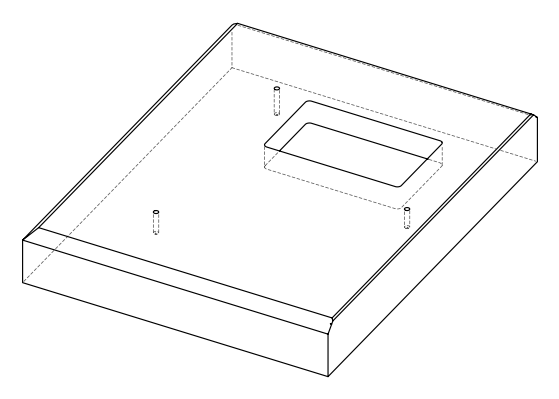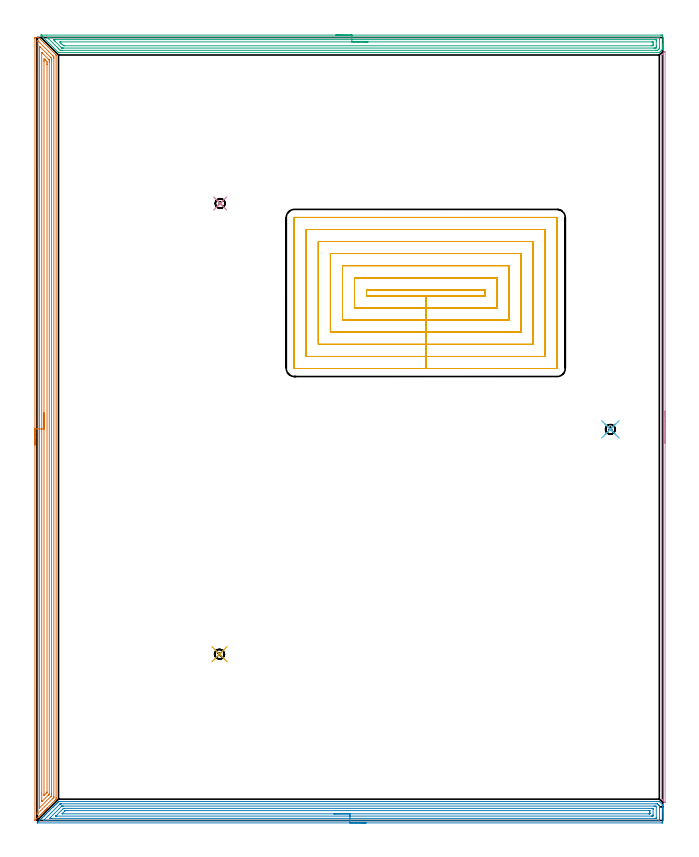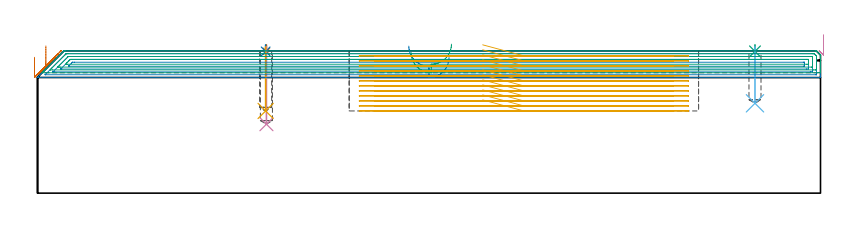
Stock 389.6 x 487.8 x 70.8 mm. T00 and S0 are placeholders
(PLAN: 11 operations, 3 tool changes, 110.4 min)
(1 SPOT_DRILL | STEP1POCKET | NXT0321_9005460120000 | 0.03 min | 1 mm3)
(2 SPOT_DRILL_1 | STEP1POCKET_1 | NXT0321_9005460120000 | 0.03 min | 0 mm3)
(3 SPOT_DRILL_2 | STEP1POCKET_2 | NXT0321_9005460120000 | 0.03 min | 0 mm3)
(4 DRILL_BLIND_HOLE_INTO_CENTER | STEP1POCKET | UGT0301_025 | 0.16 min | 982 mm3)
(5 DRILL_BLIND_HOLE_INTO_CENTER_1 | STEP1POCKET_1 | UGT0301_025 | 0.13 min | 796 mm3)
(6 DRILL_BLIND_HOLE_INTO_CENTER_2 | STEP1POCKET_2 | UGT0301_025 | 0.11 min | 691 mm3)
(7 AREA_MILL | FG_CHAMFER_SURFACE | UGT0205_001 | 19.34 min | 42496 mm3)
(8 AREA_MILL_1 | FG_CHAMFER_SURFACE_1 | UGT0205_001 | 15.6 min | 33685 mm3)
(9 AREA_MILL_2 | FG_CHAMFER_SURFACE_2 | UGT0205_001 | 12.48 min | 22497 mm3)
(10 AREA_MILL_3 | FG_CHAMFER_SURFACE_3 | UGT0205_001 | 3.88 min | 1105 mm3)
(11 MILL_RECTANGULAR_POCKET | POCKET_RECTANGULAR_STRAIGHT | NXT0201_013 | Follow Part, ap 2.5, ae 75% | 58.59 min | 540295 mm3)
(TOOL NXT0321_9005460120000 | NC Spot Drill, 142deg, 12mm, Carbide, Uncoated | D12 PA142 FL30 Z2)
(TOOL UGT0301_025 | Twist Drill 6 mm | D6 PA118 FL57 Z2)
(TOOL UGT0205_001 | Chamfer Mill 20 x 3 x 45 deg. | D20 FL50 Z2)
(TOOL NXT0201_013 | ENDMILL 10mm | D10 FL30 Z4)
(OP 1 SPOT_DRILL)
G17 G21 G94 G90
T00 M6
G54
G17 G0 G90 X113.9 Y384.4 S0 M3
G43 Z80.8 H0
G94 G81 G98 Z70.542 F250. R73.8
G80
M5
M2
(OP 2 SPOT_DRILL_1)
G17 G21 G94 G90
T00 M6
G54
G17 G0 G90 X113.5 Y103.6 S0 M3
G43 Z80.8 H0
G94 G81 G98 Z70.542 F250. R73.8
G80
M5
M2
(OP 3 SPOT_DRILL_2)
G17 G21 G94 G90
T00 M6
G54
G17 G0 G90 X357. Y243.7 S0 M3
G43 Z80.8 H0
G94 G81 G98 Z70.542 F250. R73.8
G80
M5
M2
(OP 4 DRILL_BLIND_HOLE_INTO_CENTER)
G17 G21 G94 G90
T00 M6
G54
G17 G0 G90 X113.9 Y384.4 S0 M3
G43 Z80.8 H0
G94 G81 G98 Z34.3 F250. R72.8
G80
M5
M2
(OP 5 DRILL_BLIND_HOLE_INTO_CENTER_1)
G17 G21 G94 G90
T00 M6
G54
G17 G0 G90 X113.5 Y103.6 S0 M3
G43 Z80.8 H0
G94 G81 G98 Z40.9 F250. R72.8
G80
M5
M2
(OP 6 DRILL_BLIND_HOLE_INTO_CENTER_2)
G17 G21 G94 G90
T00 M6
G54
G17 G0 G90 X357. Y243.7 S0 M3
G43 Z80.8 H0
G94 G81 G98 Z44.7 F250. R72.8
G80
M5
M2
(OP 7 AREA_MILL)
G17 G21 G94 G90
T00 M6
G54
G17 G0 G90 X-1.5 Y233.95 S1061 M3
G43 Z80.8 H0
Z67.6
G94 G1 Y233.988 Z66.728 F250.
Y234.102 Z65.864
Y234.291 Z65.012
Y234.553 Z64.18
Y234.887 Z63.374
Y235.29 Z62.6
Y235.759 Z61.864
Y236.29 Z61.172
Y236.879 Z60.529
Y237.522 Z59.94
Y238.214 Z59.408
Y238.95 Z58.94
Y239.724 Z58.537
Y240.53 Z58.203
Y241.362 Z57.941
Y242.214 Z57.752
Y243.078 Z57.638
Y243.95 Z57.6
Y487.17
X-1.498 Y487.396 Z57.602
X-1.491 Y487.797 Z57.605
X-1.422 Y487.8 Z57.675
X-0.183 Z58.912
X0.698 Y487.799 Z59.795
X0.793 Y487.797 Z59.888
X0.835 Y487.766 Z59.932
X11.275 Y477.325 Z70.375
X11.694 Y476.907 Z70.792
X11.7 Y476.44 Z70.8
Y14.143
X11.695 Y13.338 Z70.795
X11.693 Y13.299 Z70.793
X11.647 Y13.249 Z70.746
X11.263 Y12.862 Z70.362
X10.823 Y12.422 Z69.921
X6.421 Y8.019 Z65.517
X6.285 Y7.883 Z65.382
X6.119 Y7.718 Z65.217
X5.98 Y7.578 Z65.076
X5.837 Y7.436 Z64.935
X5.685 Y7.284 Z64.783
X5.54 Y7.138 Z64.636
X5.39 Y6.989 Z64.488
X5.252 Y6.851 Z64.35
X5.1 Y6.698 Z64.195
X4.943 Y6.542 Z64.041
X4.818 Y6.417 Z63.916
X4.66 Y6.257 Z63.755
X4.496 Y6.095 Z63.594
X4.385 Y5.984 Z63.483
X4.22 Y5.817 Z63.314
X3.5 Y5.1 Z62.6
X3.156 Y4.754 Z62.252
X2.562 Y4.161 Z61.661
X1.872 Y3.471 Z60.971
X0.919 Y2.518 Z60.018
X-0.423 Y1.177 Z58.676
X-0.869 Y0.73 Z58.229
X-1.318 Y0.283 Z57.782
X-1.493 Y0.119 Z57.607
X-1.5 Y0.286 Z57.6
Y243.95
X-0.086 Z59.014
X-0.085 Y485.283 Z59.015
X-0.084 Y485.382 Z59.016
X-0.079 Y485.77 Z59.021
X0.296 Y485.791 Z59.396
X0.698 Y485.449 Z59.798
X0.721 Y485.428 Z59.821
X6.861 Y479.29 Z65.961
X9.708 Y476.44 Z68.808
X9.921 Y476.217 Z69.021
X10.279 Y475.838 Z69.379
X10.284 Y475.646 Z69.384
X10.285 Y475.546 Z69.385
X10.286 Y474.75 Z69.386
Y15.037
X10.284 Y14.639 Z69.384
X10.281 Y14.44 Z69.381
X10.279 Y14.345 Z69.379
X10.233 Y14.295 Z69.333
X10.091 Y14.143 Z69.191
X9.795 Y13.845 Z68.895
X9.502 Y13.552 Z68.602
X0.132 Y4.182 Z59.232
X0.034 Y4.087 Z59.134
X-0.061 Y3.997 Z59.039
X-0.074 Y3.986 Z59.026
X-0.079 Y4.037 Z59.021
X-0.084 Y4.207 Z59.016
X-0.085 Y4.307 Z59.015
X-0.086 Y4.878 Z59.014
Y243.95
X1.328 Z60.428
X1.329 Y481.165 Z60.429
X1.33 Y481.805 Z60.43
X1.331 Y482.056 Z60.431
X1.335 Y482.311 Z60.435
X1.342 Y482.347 Z60.442
X1.39 Y482.304 Z60.49
X1.474 Y482.224 Z60.574
X1.578 Y482.122 Z60.678
X1.896 Y481.805 Z60.996
X8.155 Y475.546 Z67.255
X8.622 Y475.076 Z67.722
X8.83 Y474.861 Z67.93
X8.855 Y474.834 Z67.955
X8.865 Y474.801 Z67.965
X8.868 Y474.736 Z67.968
X8.87 Y474.652 Z67.97
X8.871 Y474.398 Z67.971
X8.872 Y473.757 Z67.972
X8.871 Y16.572 Z67.971
Y15.931
X8.869 Y15.68 Z67.969
X8.865 Y15.425 Z67.965
X8.859 Y15.37 Z67.959
X8.837 Y15.344 Z67.937
X8.78 Y15.283 Z67.88
X8.622 Y15.121 Z67.722
X8.58 Y15.079 Z67.68
X1.383 Y7.883 Z60.483
X1.36 Y7.865 Z60.46
X1.336 Y7.847 Z60.436
X1.333 Y7.883 Z60.433
X1.331 Y7.922 Z60.431
X1.329 Y8.137 Z60.429
X1.328 Y243.95 Z60.428
X2.743 Z61.843
Y478.376
X2.744 Y478.45 Z61.844
X2.747 Y478.485 Z61.847
X2.748 Y478.49 Z61.848
X2.754 Y478.487 Z61.854
X3.022 Y478.228 Z62.122
X7.175 Y474.076 Z66.275
X7.333 Y473.915 Z66.433
X7.411 Y473.833 Z66.511
X7.447 Y473.792 Z66.547
X7.45 Y473.757 Z66.55
X7.456 Y473.153 Z66.556
X7.457 Y472.863 Z66.557
Y472.257
Y16.825
X7.455 Y16.522 Z66.555
X7.453 Y16.447 Z66.553
X7.45 Y16.414 Z66.55
X7.433 Y16.393 Z66.533
X7.362 Y16.316 Z66.462
X6.983 Y15.931 Z66.083
X6.921 Y15.87 Z66.021
X3.339 Y12.288 Z62.439
X2.927 Y11.879 Z62.027
X2.855 Y11.808 Z61.955
X2.759 Y11.719 Z61.859
X2.75 Y11.846 Z61.85
X2.746 Y12.063 Z61.846
X2.744 Y12.354 Z61.844
X2.743 Y16.853 Z61.843
Y243.95
X4.157 Z63.257
Y472.927
X4.16 Y473.757 Z63.26
X4.162 Y473.816 Z63.262
X4.22 Y474.57 Z63.32
X5.044 Y473.757 Z64.144
X5.1 Y473.702 Z64.2
X5.933 Y472.863 Z65.033
X5.98 Y472.809 Z65.08
X6.038 Y471.969 Z65.138
X6.04 Y471.908 Z65.14
X6.043 Y471.075 Z65.143
Y471.011
X6.042 Y17.657 Z65.142
X6.041 Y17.592 Z65.141
X6.036 Y17.468 Z65.136
X6.013 Y17.423 Z65.113
X5.98 Y17.386 Z65.08
X5.705 Y17.105 Z64.805
X4.533 Y15.931 Z63.633
X4.374 Y15.774 Z63.474
X4.22 Y15.625 Z63.32
X4.174 Y15.583 Z63.274
X4.164 Y15.741 Z63.264
X4.159 Y15.868 Z63.259
X4.157 Y15.931 Z63.257
Y243.95
Y244.822 Z63.295
Y245.687 Z63.409
Y246.538 Z63.598
Y247.37 Z63.86
Y248.176 Z64.194
Y248.95 Z64.597
Y249.686 Z65.065
Y250.378 Z65.596
Y251.021 Z66.186
Y251.61 Z66.829
Y252.142 Z67.521
Y252.61 Z68.257
Y253.013 Z69.031
Y253.347 Z69.837
Y253.609 Z70.669
Y253.798 Z71.52
Y253.912 Z72.385
Y253.95 Z73.257
G0 Z80.8
M5
M2
(OP 8 AREA_MILL_1)
G17 G21 G94 G90
T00 M6
G54
G17 G0 G90 X204.753 Y-1.5 S1061 M3
G43 Z80.8 H0
Z67.5
G94 G1 X204.715 Z66.628 F250.
X204.601 Z65.764
X204.413 Z64.912
X204.15 Z64.08
X203.816 Z63.274
X203.414 Z62.5
X202.945 Z61.764
X202.414 Z61.072
X201.824 Z60.429
X201.181 Z59.84
X200.489 Z59.308
X199.753 Z58.84
X198.98 Z58.437
X198.174 Z58.103
X197.342 Z57.841
X196.49 Z57.652
X195.625 Z57.538
X194.753 Z57.5
X0.054 Y-1.499
X-0.08 Y-1.489 Z57.506
X-0.078 Y-1.481 Z57.514
X0.074 Y-1.328 Z57.671
X0.149 Y-1.252 Z57.747
X0.664 Y-0.735 Z58.26
X0.988 Y-0.413 Z58.587
X1.547 Y0.147 Z59.144
X1.914 Y0.513 Z59.513
X2.43 Y1.03 Z60.027
X3.02 Y1.619 Z60.618
X3.199 Y1.8 Z60.797
X3.313 Y1.913 Z60.91
X3.902 Y2.502 Z61.501
X4.093 Y2.693 Z61.691
X4.196 Y2.796 Z61.793
X4.785 Y3.384 Z62.384
X5.432 Y4.032 Z63.031
X6.325 Y4.925 Z63.924
X7.218 Y5.818 Z64.817
X8.111 Y6.711 Z65.71
X9.786 Y8.387 Z67.385
X9.897 Y8.499 Z67.495
X10.243 Y8.843 Z67.843
X10.437 Y9.037 Z68.037
X10.669 Y9.27 Z68.268
X10.79 Y9.392 Z68.388
X10.963 Y9.564 Z68.562
X11.237 Y9.838 Z68.835
X11.403 Y10.005 Z69.
X11.568 Y10.169 Z69.167
X11.683 Y10.284 Z69.282
X11.844 Y10.447 Z69.442
X12.005 Y10.606 Z69.603
X12.13 Y10.731 Z69.729
X12.286 Y10.888 Z69.883
X12.441 Y11.042 Z70.04
X12.576 Y11.177 Z70.175
X12.727 Y11.33 Z70.325
X12.877 Y11.478 Z70.476
X13.023 Y11.624 Z70.622
X13.17 Y11.771 Z70.767
X13.197 Y11.795 Z70.789
X13.211 Y11.802 Z70.795
X13.916 Y11.8 Z70.8
X387.201
X387.496 Y11.796 Z70.786
X387.522 Y11.779 Z70.776
X389.443 Y9.858 Z68.855
X389.582 Y9.717 Z68.714
X389.599 Y9.693 Z68.689
X389.6 Y9.349 Z68.349
Y8.459 Z67.458
Y7.798 Z66.794
Y6.586 Z65.583
Y5.15 Z64.146
Y-0.753 Z58.244
X389.597 Y-1.03 Z57.968
X389.591 Y-1.492 Z57.506
X389.457 Y-1.495 Z57.503
X388.987 Y-1.5 Z57.5
X194.753
Y-0.086 Z58.914
X4.03 Y-0.085 Z58.915
X3.8 Y-0.08 Z58.92
X3.782 Y-0.079 Z58.921
Y-0.077 Z58.923
X3.792 Y-0.061 Z58.939
X3.991 Y0.141 Z59.141
X13.916 Y10.066 Z69.066
X14.11 Y10.255 Z69.255
X14.214 Y10.353 Z69.353
X14.242 Y10.379 Z69.379
X14.29 Y10.381 Z69.381
X14.393 Y10.383 Z69.383
X14.809 Y10.386 Z69.386
X14.871
X385.476
X386.307 Y10.38 Z69.38
X386.376 Y10.379 Z69.379
X387.201 Y9.644 Z68.644
X387.284 Y9.564 Z68.564
X387.368 Y9.479 Z68.479
X387.524 Y9.314 Z68.314
X387.59 Y9.241 Z68.241
X387.594 Y9.218 Z68.218
X387.598 Y9.171 Z68.171
X387.6 Y8.681 Z67.681
Y8.286 Z67.286
X387.599 Y0.736 Z59.736
X387.598 Y0.343 Z59.343
X387.59 Y-0.053 Z58.947
X387.582 Y-0.08 Z58.92
X387.563 Y-0.081 Z58.919
X387.512 Y-0.084 Z58.916
X387.408 Y-0.085 Z58.915
X387.201 Y-0.086 Z58.914
X194.753
Y1.328 Z60.328
X8.558 Y1.329 Z60.329
X7.957 Y1.33 Z60.33
X7.692 Y1.333 Z60.333
X7.665 Y1.335 Z60.335
X7.65 Y1.34 Z60.34
X7.655 Y1.349 Z60.349
X7.665 Y1.363 Z60.363
X14.981 Y8.681 Z67.681
X15.223 Y8.918 Z67.918
X15.262 Y8.952 Z67.952
X15.279 Y8.964 Z67.964
X15.311 Y8.967 Z67.967
X15.41 Y8.97 Z67.97
X15.702 Y8.971 Z67.971
X16.301 Y8.972 Z67.972
X384.228 Y8.971 Z67.971
X384.521 Y8.97 Z67.97
X385.128 Y8.964 Z67.964
X385.414 Y8.958 Z67.958
X385.558 Y8.827 Z67.827
X385.59 Y8.789 Z67.789
X385.594 Y8.742 Z67.742
X385.597 Y8.681 Z67.681
X385.6 Y8.498 Z67.498
X385.599 Y1.619 Z60.619
X385.598 Y1.437 Z60.437
X385.593 Y1.375 Z60.375
X385.588 Y1.335 Z60.335
X385.56 Y1.334 Z60.334
X385.414 Y1.331 Z60.331
X384.815 Y1.329 Z60.329
X384.521 Y1.328 Z60.328
X194.753
Y2.743 Z61.743
X12.13
X11.885 Y2.744 Z61.744
X11.628 Y2.747 Z61.747
X11.553 Y2.75 Z61.75
X11.515 Y2.755 Z61.755
X11.542 Y2.784 Z61.784
X11.623 Y2.871 Z61.871
X11.688 Y2.938 Z61.938
X11.896 Y3.146 Z62.146
X15.702 Y6.953 Z65.953
X16.13 Y7.375 Z66.375
X16.29 Y7.529 Z66.529
X16.316 Y7.551 Z66.551
X16.352 Y7.553 Z66.553
X16.433 Y7.555 Z66.555
X16.595 Y7.557 Z66.557
X16.839
X382.735
X382.981 Y7.556 Z66.556
X383.479 Y7.55 Z66.55
X383.59 Y7.544 Z66.544
X383.6 Y6.916 Z65.916
Y3.413 Z62.413
Y3.384 Z62.384
X383.594 Y2.957 Z61.957
X383.59 Y2.75 Z61.75
X383.38 Y2.747 Z61.747
X382.735 Y2.744 Z61.744
X382.491 Y2.743 Z61.743
X194.753
Y4.157 Z63.157
X15.702 Y4.158 Z63.158
X15.59 Y4.159 Z63.159
X15.385 Y4.164 Z63.164
X15.476 Y4.267 Z63.267
X15.585 Y4.383 Z63.383
X15.702 Y4.503 Z63.503
X16.915 Y5.716 Z64.716
X17.235 Y6.033 Z65.033
X17.322 Y6.114 Z65.114
X17.346 Y6.135 Z65.135
X17.381 Y6.138 Z65.138
X17.488 Y6.14 Z65.14
X18.269 Y6.143 Z65.143
X18.381
X381.061
X381.284 Y6.142 Z65.142
X381.433 Y6.14 Z65.14
X381.551 Y6.136 Z65.136
X381.592 Y6.132 Z65.132
X381.593 Y6.124 Z65.124
X381.596 Y6.033 Z65.033
X381.6 Y5.39 Z64.39
Y5.15 Z64.15
Y4.507 Z63.507
X381.599 Y4.267 Z63.267
X381.597 Y4.187 Z63.187
X381.594 Y4.168 Z63.168
X381.592 Y4.164 Z63.164
X381.544 Y4.162 Z63.162
X381.396 Y4.159 Z63.159
X381.173 Y4.157 Z63.157
X381.061
X194.753
X193.882 Z63.195
X193.017 Z63.309
X192.165 Z63.498
X191.333 Z63.76
X190.527 Z64.094
X189.753 Z64.497
X189.018 Z64.965
X188.326 Z65.496
X187.682 Z66.086
X187.093 Z66.729
X186.562 Z67.421
X186.093 Z68.157
X185.69 Z68.931
X185.356 Z69.737
X185.094 Z70.569
X184.905 Z71.42
X184.791 Z72.285
X184.753 Z73.157
G0 Z80.8
M5
M2
(OP 9 AREA_MILL_2)
G17 G21 G94 G90
T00 M6
G54
G17 G0 G90 X185.95 Y489.3 S1061 M3
G43 Z80.8 H0
Z69.9
G94 G1 X185.988 Z69.028 F250.
X186.102 Z68.164
X186.291 Z67.312
X186.553 Z66.48
X186.887 Z65.674
X187.29 Z64.9
X187.759 Z64.164
X188.29 Z63.472
X188.879 Z62.829
X189.522 Z62.24
X190.214 Z61.708
X190.95 Z61.24
X191.724 Z60.837
X192.53 Z60.503
X193.362 Z60.241
X194.214 Z60.052
X195.078 Z59.938
X195.95 Z59.9
X388.416
X388.978 Y489.298 Z59.902
X389.534 Y489.294 Z59.904
X389.592 Y489.292 Z59.906
X389.6 Y488.74 Z60.457
Y483.405 Z65.789
Y482.865 Z66.332
Y482.516 Z66.68
Y481.976 Z67.22
Y481.627 Z67.567
Y480.817 Z68.382
Y480.738 Z68.46
X389.599 Y480.535 Z68.664
X389.596 Y480.516 Z68.683
X389.592 Y480.504 Z68.694
X389.574 Y480.473 Z68.725
X389.395 Y480.293 Z68.903
X389.276 Y480.175 Z69.023
X389.037 Y479.937 Z69.263
X388.008 Y478.908 Z70.292
X387.664 Y478.563 Z70.633
X387.504 Y478.404 Z70.79
X387.191 Y478.4 Z70.8
X13.646
X13.199 Y478.406 Z70.792
X13.136 Y478.464 Z70.735
X3.747 Y487.851 Z61.345
X3.681 Y487.918 Z61.281
X3.518 Y488.082 Z61.117
X3.451 Y488.148 Z61.049
X3.387 Y488.213 Z60.986
X3.22 Y488.379 Z60.82
X3.154 Y488.444 Z60.752
X3.092 Y488.508 Z60.691
X2.922 Y488.677 Z60.522
X2.858 Y488.74 Z60.456
X2.675 Y488.925 Z60.275
X2.624 Y488.976 Z60.224
X2.414 Y489.185 Z60.013
X2.327 Y489.277 Z59.921
X2.317 Y489.294 Z59.903
X2.327 Y489.299 Z59.899
X2.547 Y489.3 Z59.9
X5.569
X195.95
Y487.886 Z61.314
X386.262
X387.158 Y487.884 Z61.316
X387.19 Y487.882 Z61.318
X387.59 Y487.851 Z61.349
X387.597 Y487.447 Z61.753
X387.599 Y486.962 Z62.238
X387.6 Y486.555 Z62.645
X387.598 Y481.221 Z67.979
X387.592 Y480.979 Z68.221
X387.589 Y480.951 Z68.249
X387.572 Y480.929 Z68.271
X387.525 Y480.878 Z68.322
X387.388 Y480.738 Z68.462
X387.29 Y480.639 Z68.561
X386.487 Y479.849 Z69.351
X386.325 Y479.82 Z69.38
X386.297 Y479.818 Z69.382
X385.438 Y479.814 Z69.386
X15.468
X14.572 Y479.816 Z69.384
X14.54 Y479.818 Z69.382
X14.213 Y479.849 Z69.351
X13.646 Y480.406 Z68.794
X13.312 Y480.738 Z68.462
X12.752 Y481.297 Z67.903
X7.088 Y486.962 Z62.238
X6.497 Y487.557 Z61.643
X6.211 Y487.851 Z61.349
X6.467 Y487.881 Z61.319
X6.497 Y487.883 Z61.317
X7.356 Y487.886 Z61.314
X195.95
Y486.472 Z62.728
X385.003 Y486.471 Z62.729
X385.403 Y486.469 Z62.731
X385.536 Y486.467 Z62.733
X385.577 Y486.465 Z62.735
X385.59 Y486.399 Z62.801
X385.594 Y486.269 Z62.931
X385.598 Y486.073 Z63.127
X385.6 Y485.877 Z63.323
Y485.184 Z64.016
Y482.516 Z66.684
Y482.321 Z66.879
X385.595 Y481.627 Z67.573
X385.592 Y481.439 Z67.761
X385.576 Y481.388 Z67.812
X385.537 Y481.349 Z67.851
X385.403 Y481.235 Z67.965
X384.908 Y481.231 Z67.969
X384.51 Y481.229 Z67.971
X384.016
X16.327
X15.833 Y481.23 Z67.97
X15.433 Y481.233 Z67.967
X15.302 Y481.235 Z67.965
X15.264 Y481.247 Z67.953
X15.227 Y481.28 Z67.92
X15.155 Y481.348 Z67.852
X14.873 Y481.627 Z67.573
X10.965 Y485.534 Z63.666
X10.428 Y486.073 Z63.127
X10.071 Y486.435 Z62.765
X10.051 Y486.465 Z62.735
X10.071 Y486.466 Z62.734
X10.566 Y486.47 Z62.73
X10.965 Y486.471 Z62.729
X11.458 Y486.472 Z62.728
X195.95
Y485.057 Z64.143
X382.85
X383.517 Y485.051 Z64.149
X383.59 Y485.05 Z64.15
X383.594 Y484.95 Z64.25
X383.598 Y484.737 Z64.463
X383.6 Y484.31 Z64.89
Y483.421 Z65.779
X383.597 Y482.969 Z66.231
X383.593 Y482.751 Z66.449
X383.588 Y482.65 Z66.55
X383.484 Y482.647 Z66.553
X382.722 Y482.643 Z66.557
X382.595
X17.093
X16.327 Y482.65 Z66.55
X15.546 Y483.405 Z65.795
X15.433 Y483.516 Z65.684
X14.654 Y484.295 Z64.905
X14.54 Y484.41 Z64.79
X13.916 Y485.05 Z64.15
X14.54 Y485.056 Z64.144
X14.667 Y485.057 Z64.143
X195.95
X196.822 Z64.181
X197.687 Z64.295
X198.538 Z64.483
X199.37 Z64.746
X200.176 Z65.08
X200.95 Z65.482
X201.686 Z65.951
X202.378 Z66.482
X203.021 Z67.072
X203.611 Z67.715
X204.142 Z68.407
X204.61 Z69.143
X205.013 Z69.916
X205.347 Z70.722
X205.609 Z71.554
X205.798 Z72.406
X205.912 Z73.271
X205.95 Z74.143
G0 Z80.8
M5
M2
(OP 10 AREA_MILL_3)
G17 G21 G94 G90
T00 M6
G54
G17 G0 G90 X391.1 Y255.1 S1061 M3
G43 Z80.8 H0
Z78.7
G94 G1 Y255.062 Z77.828 F250.
Y254.948 Z76.964
Y254.759 Z76.112
Y254.497 Z75.28
Y254.163 Z74.474
Y253.76 Z73.7
Y253.292 Z72.964
Y252.76 Z72.272
Y252.171 Z71.629
Y251.528 Z71.04
Y250.836 Z70.508
Y250.1 Z70.04
Y249.326 Z69.637
Y248.52 Z69.303
Y247.688 Z69.041
Y246.836 Z68.852
Y245.972 Z68.738
Y245.1 Z68.7
Y11.315
X391.094 Y11.228 Z68.704
X391.092 Y11.219 Z68.705
X391.071 Y11.228 Z68.727
X389.533 Y12.766 Z70.266
X389.161 Y13.138 Z70.635
X389.004 Y13.296 Z70.79
X389. Y13.612 Z70.8
Y476.588
X389.004 Y476.904 Z70.79
X389.16 Y477.062 Z70.636
X389.604 Y477.504 Z70.195
X390.774 Y478.674 Z69.026
X390.942 Y478.844 Z68.855
X391.075 Y478.972 Z68.723
X391.094 Y478.983 Z68.703
X391.099 Y478.972 Z68.699
X391.1 Y245.1 Z68.7
Y244.228 Z68.738
Y243.364 Z68.852
Y242.512 Z69.041
Y241.68 Z69.303
Y240.874 Z69.637
Y240.1 Z70.04
Y239.364 Z70.508
Y238.672 Z71.04
Y238.029 Z71.629
Y237.44 Z72.272
Y236.908 Z72.964
Y236.44 Z73.7
Y236.037 Z74.474
Y235.703 Z75.28
Y235.441 Z76.112
Y235.252 Z76.964
Y235.138 Z77.828
Y235.1 Z78.7
G0 Z80.8
M5
M2
(OP 11 MILL_RECTANGULAR_POCKET)
G17 G21 G94 G90
T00 M6
G54
G17 G0 G90 X221.505 Y326.6 S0 M3
G43 Z80.8 H0
Z73.8
G94 G1 X242. Z68.308 F250.
X278.9 F500.
Y330.7
X205.1
Y326.6
X242.
Y319.1
X286.4
Y338.2
X197.6
Y319.1
X242.
Y311.6
X293.9
Y345.7
X190.1
Y311.6
X242.
Y304.1
X301.4
Y353.2
X182.6
Y304.1
X242.
Y296.6
X308.9
Y360.7
X175.1
Y296.6
X242.
Y289.1
X316.4
Y368.2
X167.6
Y289.1
X242.
Y281.6
X323.8
X323.855 Y281.605
X323.895 Y281.645
X323.9 Y281.7
Y375.6
X323.895 Y375.655
X323.855 Y375.695
X323.8 Y375.7
X160.2
X160.145 Y375.695
X160.105 Y375.655
X160.1 Y375.6
Y281.7
X160.105 Y281.645
X160.145 Y281.605
X160.2 Y281.6
X242.
X243.
G0 X221.505 Y326.6 Z71.308
G1 X242. Z65.817 F250.
X278.9 F500.
Y330.7
X205.1
Y326.6
X242.
Y319.1
X286.4
Y338.2
X197.6
Y319.1
X242.
Y311.6
X293.9
Y345.7
X190.1
Y311.6
X242.
Y304.1
X301.4
Y353.2
X182.6
Y304.1
X242.
Y296.6
X308.9
Y360.7
X175.1
Y296.6
X242.
Y289.1
X316.4
Y368.2
X167.6
Y289.1
X242.
Y281.6
X323.8
X323.855 Y281.605
X323.895 Y281.645
X323.9 Y281.7
Y375.6
X323.895 Y375.655
X323.855 Y375.695
X323.8 Y375.7
X160.2
X160.145 Y375.695
X160.105 Y375.655
X160.1 Y375.6
Y281.7
X160.105 Y281.645
X160.145 Y281.605
X160.2 Y281.6
X242.
X243.
G0 X221.505 Y326.6 Z68.817
G1 X242. Z63.325 F250.
X278.9 F500.
Y330.7
X205.1
Y326.6
X242.
Y319.1
X286.4
Y338.2
X197.6
Y319.1
X242.
Y311.6
X293.9
Y345.7
X190.1
Y311.6
X242.
Y304.1
X301.4
Y353.2
X182.6
Y304.1
X242.
Y296.6
X308.9
Y360.7
X175.1
Y296.6
X242.
Y289.1
X316.4
Y368.2
X167.6
Y289.1
X242.
Y281.6
X323.8
X323.855 Y281.605
X323.895 Y281.645
X323.9 Y281.7
Y375.6
X323.895 Y375.655
X323.855 Y375.695
X323.8 Y375.7
X160.2
X160.145 Y375.695
X160.105 Y375.655
X160.1 Y375.6
Y281.7
X160.105 Y281.645
X160.145 Y281.605
X160.2 Y281.6
X242.
X243.
G0 X221.505 Y326.6 Z66.325
G1 X242. Z60.833 F250.
X278.9 F500.
Y330.7
X205.1
Y326.6
X242.
Y319.1
X286.4
Y338.2
X197.6
Y319.1
X242.
Y311.6
X293.9
Y345.7
X190.1
Y311.6
X242.
Y304.1
X301.4
Y353.2
X182.6
Y304.1
X242.
Y296.6
X308.9
Y360.7
X175.1
Y296.6
X242.
Y289.1
X316.4
Y368.2
X167.6
Y289.1
X242.
Y281.6
X323.8
X323.855 Y281.605
X323.895 Y281.645
X323.9 Y281.7
Y375.6
X323.895 Y375.655
X323.855 Y375.695
X323.8 Y375.7
X160.2
X160.145 Y375.695
X160.105 Y375.655
X160.1 Y375.6
Y281.7
X160.105 Y281.645
X160.145 Y281.605
X160.2 Y281.6
X242.
X243.
G0 X221.505 Y326.6 Z63.833
G1 X242. Z58.342 F250.
X278.9 F500.
Y330.7
X205.1
Y326.6
X242.
Y319.1
X286.4
Y338.2
X197.6
Y319.1
X242.
Y311.6
X293.9
Y345.7
X190.1
Y311.6
X242.
Y304.1
X301.4
Y353.2
X182.6
Y304.1
X242.
Y296.6
X308.9
Y360.7
X175.1
Y296.6
X242.
Y289.1
X316.4
Y368.2
X167.6
Y289.1
X242.
Y281.6
X323.8
X323.855 Y281.605
X323.895 Y281.645
X323.9 Y281.7
Y375.6
X323.895 Y375.655
X323.855 Y375.695
X323.8 Y375.7
X160.2
X160.145 Y375.695
X160.105 Y375.655
X160.1 Y375.6
Y281.7
X160.105 Y281.645
X160.145 Y281.605
X160.2 Y281.6
X242.
X243.
G0 X221.505 Y326.6 Z61.342
G1 X242. Z55.85 F250.
X278.9 F500.
Y330.7
X205.1
Y326.6
X242.
Y319.1
X286.4
Y338.2
X197.6
Y319.1
X242.
Y311.6
X293.9
Y345.7
X190.1
Y311.6
X242.
Y304.1
X301.4
Y353.2
X182.6
Y304.1
X242.
Y296.6
X308.9
Y360.7
X175.1
Y296.6
X242.
Y289.1
X316.4
Y368.2
X167.6
Y289.1
X242.
Y281.6
X323.8
X323.855 Y281.605
X323.895 Y281.645
X323.9 Y281.7
Y375.6
X323.895 Y375.655
X323.855 Y375.695
X323.8 Y375.7
X160.2
X160.145 Y375.695
X160.105 Y375.655
X160.1 Y375.6
Y281.7
X160.105 Y281.645
X160.145 Y281.605
X160.2 Y281.6
X242.
X243.
G0 X221.505 Y326.6 Z58.85
G1 X242. Z53.358 F250.
X278.9 F500.
Y330.7
X205.1
Y326.6
X242.
Y319.1
X286.4
Y338.2
X197.6
Y319.1
X242.
Y311.6
X293.9
Y345.7
X190.1
Y311.6
X242.
Y304.1
X301.4
Y353.2
X182.6
Y304.1
X242.
Y296.6
X308.9
Y360.7
X175.1
Y296.6
X242.
Y289.1
X316.4
Y368.2
X167.6
Y289.1
X242.
Y281.6
X323.8
X323.855 Y281.605
X323.895 Y281.645
X323.9 Y281.7
Y375.6
X323.895 Y375.655
X323.855 Y375.695
X323.8 Y375.7
X160.2
X160.145 Y375.695
X160.105 Y375.655
X160.1 Y375.6
Y281.7
X160.105 Y281.645
X160.145 Y281.605
X160.2 Y281.6
X242.
X243.
G0 X221.505 Y326.6 Z56.358
G1 X242. Z50.867 F250.
X278.9 F500.
Y330.7
X205.1
Y326.6
X242.
Y319.1
X286.4
Y338.2
X197.6
Y319.1
X242.
Y311.6
X293.9
Y345.7
X190.1
Y311.6
X242.
Y304.1
X301.4
Y353.2
X182.6
Y304.1
X242.
Y296.6
X308.9
Y360.7
X175.1
Y296.6
X242.
Y289.1
X316.4
Y368.2
X167.6
Y289.1
X242.
Y281.6
X323.8
X323.855 Y281.605
X323.895 Y281.645
X323.9 Y281.7
Y375.6
X323.895 Y375.655
X323.855 Y375.695
X323.8 Y375.7
X160.2
X160.145 Y375.695
X160.105 Y375.655
X160.1 Y375.6
Y281.7
X160.105 Y281.645
X160.145 Y281.605
X160.2 Y281.6
X242.
X243.
G0 X221.505 Y326.6 Z53.867
G1 X242. Z48.375 F250.
X278.9 F500.
Y330.7
X205.1
Y326.6
X242.
Y319.1
X286.4
Y338.2
X197.6
Y319.1
X242.
Y311.6
X293.9
Y345.7
X190.1
Y311.6
X242.
Y304.1
X301.4
Y353.2
X182.6
Y304.1
X242.
Y296.6
X308.9
Y360.7
X175.1
Y296.6
X242.
Y289.1
X316.4
Y368.2
X167.6
Y289.1
X242.
Y281.6
X323.8
X323.855 Y281.605
X323.895 Y281.645
X323.9 Y281.7
Y375.6
X323.895 Y375.655
X323.855 Y375.695
X323.8 Y375.7
X160.2
X160.145 Y375.695
X160.105 Y375.655
X160.1 Y375.6
Y281.7
X160.105 Y281.645
X160.145 Y281.605
X160.2 Y281.6
X242.
X243.
G0 X221.505 Y326.6 Z51.375
G1 X242. Z45.883 F250.
X278.9 F500.
Y330.7
X205.1
Y326.6
X242.
Y319.1
X286.4
Y338.2
X197.6
Y319.1
X242.
Y311.6
X293.9
Y345.7
X190.1
Y311.6
X242.
Y304.1
X301.4
Y353.2
X182.6
Y304.1
X242.
Y296.6
X308.9
Y360.7
X175.1
Y296.6
X242.
Y289.1
X316.4
Y368.2
X167.6
Y289.1
X242.
Y281.6
X323.8
X323.855 Y281.605
X323.895 Y281.645
X323.9 Y281.7
Y375.6
X323.895 Y375.655
X323.855 Y375.695
X323.8 Y375.7
X160.2
X160.145 Y375.695
X160.105 Y375.655
X160.1 Y375.6
Y281.7
X160.105 Y281.645
X160.145 Y281.605
X160.2 Y281.6
X242.
X243.
G0 X221.505 Y326.6 Z48.883
G1 X242. Z43.392 F250.
X278.9 F500.
Y330.7
X205.1
Y326.6
X242.
Y319.1
X286.4
Y338.2
X197.6
Y319.1
X242.
Y311.6
X293.9
Y345.7
X190.1
Y311.6
X242.
Y304.1
X301.4
Y353.2
X182.6
Y304.1
X242.
Y296.6
X308.9
Y360.7
X175.1
Y296.6
X242.
Y289.1
X316.4
Y368.2
X167.6
Y289.1
X242.
Y281.6
X323.8
X323.855 Y281.605
X323.895 Y281.645
X323.9 Y281.7
Y375.6
X323.895 Y375.655
X323.855 Y375.695
X323.8 Y375.7
X160.2
X160.145 Y375.695
X160.105 Y375.655
X160.1 Y375.6
Y281.7
X160.105 Y281.645
X160.145 Y281.605
X160.2 Y281.6
X242.
X243.
G0 X221.505 Y326.6 Z46.392
G1 X242. Z40.9 F250.
X278.9 F500.
Y330.7
X205.1
Y326.6
X242.
Y319.1
X286.4
Y338.2
X197.6
Y319.1
X242.
Y311.6
X293.9
Y345.7
X190.1
Y311.6
X242.
Y304.1
X301.4
Y353.2
X182.6
Y304.1
X242.
Y296.6
X308.9
Y360.7
X175.1
Y296.6
X242.
Y289.1
X316.4
Y368.2
X167.6
Y289.1
X242.
Y281.6
X323.8
X323.855 Y281.605
X323.895 Y281.645
X323.9 Y281.7
Y375.6
X323.895 Y375.655
X323.855 Y375.695
X323.8 Y375.7
X160.2
X160.145 Y375.695
X160.105 Y375.655
X160.1 Y375.6
Y281.7
X160.105 Y281.645
X160.145 Y281.605
X160.2 Y281.6
X242.
X243.
G0 Z80.8
M5
M2
